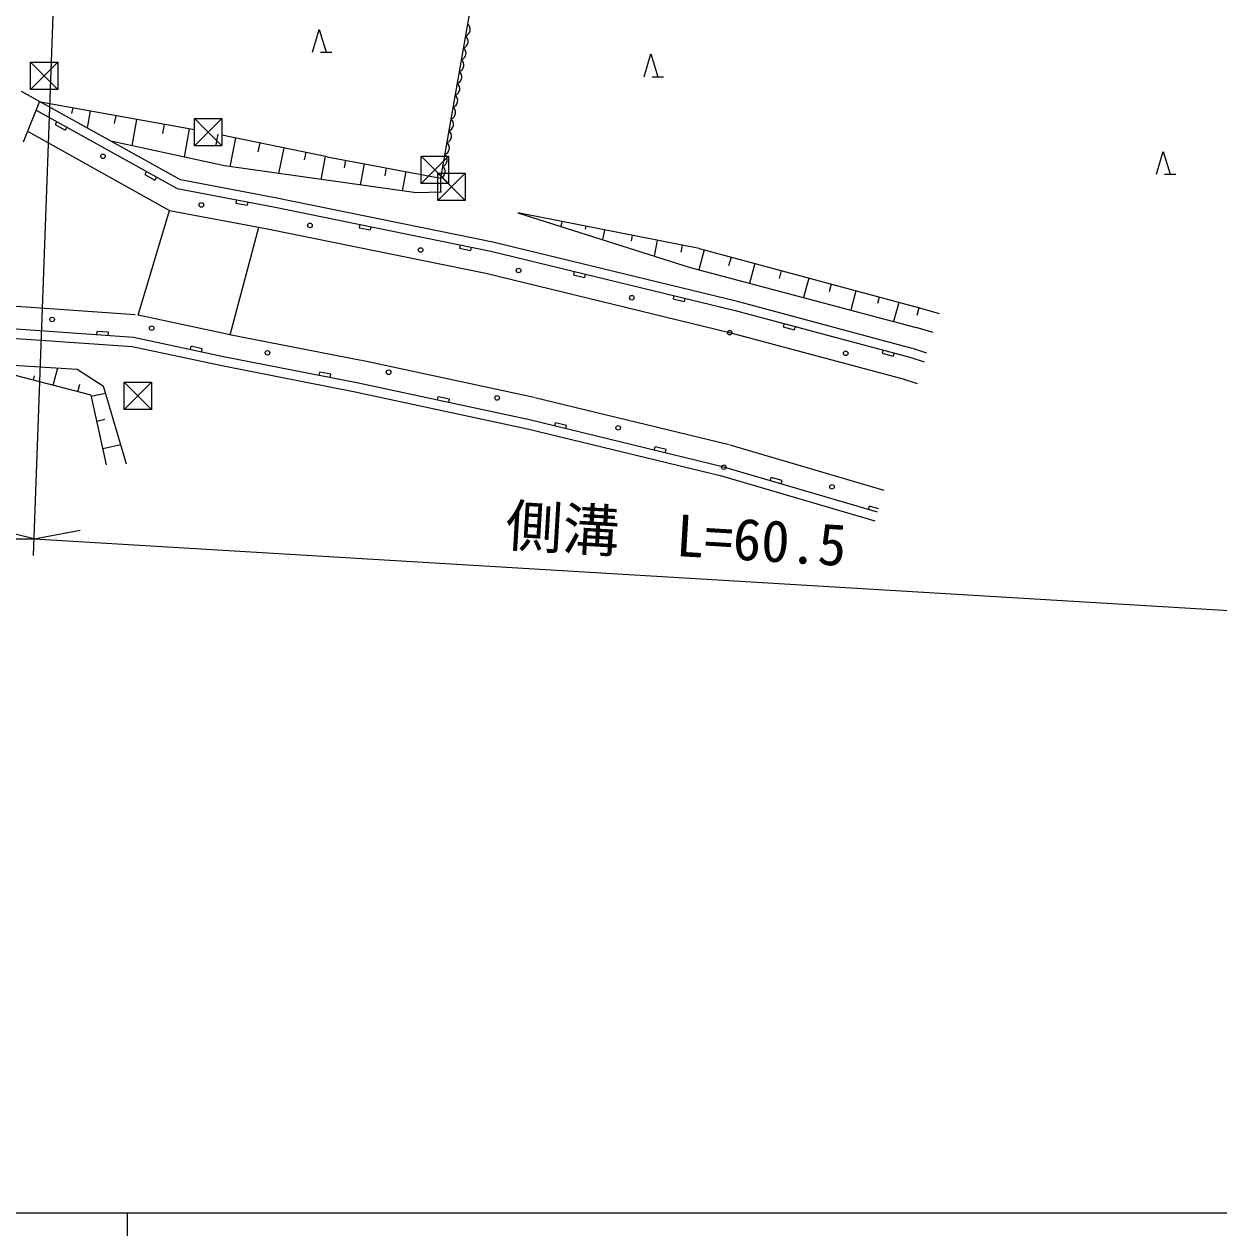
# Model space of a CAD drawing. Units: millimetres, scale not verified. Extents: x 40000 to 1780024, y 20000 to 394439.
# Drawn here: x 163475 to 215937, y 204000 to 257190 of the extents above; entities that cross this region are included whole.
import ezdxf
from ezdxf.enums import TextEntityAlignment as Align

# ---------------------------------------------------------------- set-up
doc = ezdxf.new("R2010")
doc.units = ezdxf.units.MM
doc.header["$LTSCALE"] = 1000
for name, color, linetype, lineweight in [('M-BGD', 7, 'Continuous', 13), ('M-STR-HTXT', 7, 'Continuous', 13), ('M-TTL-BAND', 7, 'Continuous', 25)]:
    doc.layers.add(name, color=color, linetype=linetype, lineweight=lineweight)
doc.styles.add('ＭＳ ゴシック', font='')
doc.styles.get('ＭＳ ゴシック').set_extended_font_data('MS Gothic')

msp = doc.modelspace()

# ---------------------------------------------------------------- linework, layer by layer
at = {"layer": 'M-BGD'}
for p, q in [((181766, 250434), (183414, 259788)), ((176130, 255956), (176430, 256956)), ((176430, 256956), (176730, 255956)), ((176480, 255956), (176980, 255956)), ((190700, 254885), (191000, 255885)), ((191000, 255885), (191300, 254885)), ((163750, 254325), (163750, 255525)), ((163750, 255525), (164950, 255525)), ((164950, 255525), (163750, 254325)), ((164950, 254325), (163750, 255525)), ((164950, 255525), (164950, 254325)), ((191050, 254885), (191550, 254885)), ((164950, 254325), (163750, 254325)), ((170332, 250353), (163361, 254237)), ((164153, 253796), (163423, 252014)), ((170952, 252553), (164195, 253773)), ((164000, 253423), (170195, 249972)), ((165603, 253518), (165557, 253264)), ((166371, 253380), (166237, 252637)), ((164913, 252914), (164840, 252783)), ((164840, 252783), (165277, 252540)), ((165350, 252671), (165277, 252540)), ((167494, 253177), (167431, 252830)), ((168402, 253013), (168194, 251856)), ((169619, 252794), (169547, 252391)), ((170952, 251845), (170952, 253045)), ((170952, 253045), (172152, 253045)), ((172152, 253045), (170952, 251845)), ((172152, 251845), (170952, 253045)), ((172152, 253045), (172152, 251845)), ((163618, 252491), (169850, 249019)), ((170717, 252596), (170493, 251356)), ((171982, 252357), (171876, 251843)), ((176782, 251370), (172152, 252322)), ((172759, 252197), (172500, 250936)), ((172271, 250969), (167276, 252056)), ((172152, 251845), (170952, 251845)), ((173821, 251979), (173740, 251585)), ((174876, 251762), (174644, 250635)), ((213198, 250600), (213498, 251600)), ((213498, 251600), (213798, 250600)), ((175838, 251564), (175770, 251232)), ((176686, 251388), (176496, 250375)), ((176782, 251370), (181766, 250434)), ((177585, 251219), (177521, 250878)), ((178410, 251064), (178235, 250130)), ((180911, 250194), (180911, 251394)), ((180911, 251394), (182111, 251394)), ((182111, 251394), (180911, 250194)), ((182111, 250194), (180911, 251394)), ((182111, 251394), (182111, 250194)), ((168844, 250724), (168771, 250593)), ((168771, 250593), (169208, 250350)), ((180691, 249786), (172271, 250969)), ((179378, 250883), (179312, 250529)), ((180233, 250722), (180073, 249873)), ((181643, 249444), (181643, 250644)), ((181643, 250644), (182843, 250644)), ((182843, 250644), (181643, 249444)), ((182843, 249444), (181643, 250644)), ((182843, 250644), (182843, 249444)), ((213548, 250600), (214048, 250600)), ((169281, 250481), (169208, 250350)), ((174496, 249572), (170332, 250353)), ((182111, 250194), (180911, 250194)), ((181776, 249802), (181766, 250434)), ((170195, 249972), (174419, 249180)), ((172798, 249484), (172770, 249337)), ((184048, 247621), (174496, 249572)), ((181796, 249820), (180691, 249786)), ((168479, 244415), (169850, 249019)), ((169850, 249019), (174226, 248199)), ((172770, 249337), (173262, 249244)), ((173289, 249392), (173262, 249244)), ((174419, 249180), (183961, 247231)), ((182843, 249444), (181643, 249444)), ((178210, 248405), (178180, 248258)), ((193120, 247347), (185149, 248916)), ((185149, 248916), (192721, 246505)), ((187091, 248533), (187047, 248312)), ((172513, 243556), (173780, 248282)), ((174226, 248199), (183743, 246255)), ((178180, 248258), (178670, 248158)), ((178700, 248305), (178670, 248158)), ((188135, 248328), (188108, 248193)), ((188956, 248166), (188870, 247731)), ((190180, 247925), (190129, 247669)), ((182619, 247505), (182589, 247358)), ((182589, 247358), (183079, 247258)), ((183109, 247405), (183079, 247258)), ((194802, 245011), (184048, 247621)), ((191274, 247710), (191136, 247009)), ((192371, 247494), (192309, 247177)), ((193120, 247347), (202787, 244733)), ((183961, 247231), (194703, 244623)), ((193338, 247288), (193099, 246405)), ((194516, 246969), (194412, 246584)), ((187631, 246340), (187596, 246194)), ((192721, 246505), (202645, 243880)), ((195565, 246685), (195329, 245815)), ((196718, 246374), (196624, 246027)), ((183743, 246255), (194456, 243654)), ((187596, 246194), (188082, 246076)), ((188117, 246222), (188082, 246076)), ((197933, 246045), (197701, 245187)), ((198918, 245779), (198826, 245437)), ((192004, 245278), (191969, 245133)), ((200003, 245485), (199774, 244639)), ((201022, 245210), (200946, 244929)), ((168341, 244435), (161348, 244928)), ((191969, 245133), (192455, 245015)), ((192490, 245160), (192455, 245015)), ((202475, 242960), (194802, 245011)), ((201880, 244978), (201654, 244142)), ((202766, 244738), (202676, 244406)), ((202787, 244733), (203653, 244495)), ((172513, 243556), (168479, 244415)), ((194703, 244623), (202372, 242573)), ((160035, 243617), (168214, 243040)), ((168270, 243437), (161066, 243946)), ((166663, 243551), (166674, 243700)), ((167172, 243665), (166674, 243700)), ((167162, 243516), (167172, 243665)), ((194456, 243654), (202114, 241607)), ((196847, 244050), (196808, 243905)), ((196808, 243905), (197291, 243776)), ((197330, 243921), (197291, 243776)), ((203391, 243651), (202645, 243880)), ((172305, 242578), (168270, 243437)), ((178279, 242430), (172496, 243559)), ((168214, 243040), (172225, 242186)), ((170777, 242903), (170808, 243050)), ((171297, 242946), (170808, 243050)), ((171266, 242799), (171297, 242946)), ((178087, 241448), (172305, 242578)), ((201194, 242888), (201155, 242743)), ((201155, 242743), (201638, 242614)), ((201677, 242759), (201638, 242614)), ((202372, 242573), (202992, 242366)), ((203111, 242748), (202498, 242953)), ((161432, 242317), (165794, 242053)), ((166409, 240907), (161432, 242197)), ((164749, 241338), (164947, 242104)), ((165794, 242053), (166958, 241296)), ((172225, 242186), (178007, 241056)), ((185871, 240795), (178298, 242426)), ((163879, 241563), (163928, 241752)), ((167871, 240282), (167871, 241482)), ((167871, 241482), (169071, 241482)), ((169071, 241482), (167871, 240282)), ((169071, 240282), (167871, 241482)), ((169071, 241482), (169071, 240282)), ((176423, 241773), (176451, 241921)), ((176942, 241825), (176451, 241921)), ((176913, 241678), (176942, 241825)), ((202056, 241625), (202696, 241411)), ((165830, 241057), (165915, 241387)), ((166420, 240858), (167047, 240997)), ((167973, 237877), (166958, 241296)), ((178007, 241056), (185571, 239427)), ((185660, 239817), (178087, 241448)), ((167086, 237843), (166409, 240907)), ((181629, 240685), (181661, 240832)), ((182150, 240727), (181661, 240832)), ((182118, 240580), (182150, 240727)), ((194437, 238718), (185896, 240789)), ((169071, 240282), (167871, 240282)), ((166661, 239768), (167020, 239847)), ((185571, 239427), (194098, 237360)), ((194201, 237746), (185660, 239817)), ((186772, 239547), (186808, 239693)), ((187293, 239575), (186808, 239693)), ((187258, 239430), (187293, 239575)), ((166925, 238570), (167714, 238744)), ((191145, 238487), (191181, 238633)), ((191667, 238515), (191181, 238633)), ((191631, 238369), (191667, 238515)), ((201240, 236722), (194483, 238706)), ((194098, 237360), (200825, 235384)), ((200944, 235766), (194201, 237746)), ((196235, 237149), (196277, 237293)), ((196757, 237152), (196277, 237293)), ((196715, 237008), (196757, 237152)), ((200553, 235881), (200595, 236025)), ((200988, 235910), (200595, 236025))]:
    msp.add_line(p, q, dxfattribs=at)
for centre in [(166933, 251388), (171257, 249256), (176023, 248358), (180882, 247276), (185187, 246378), (190161, 245181), (164700, 244227), (169070, 243845), (194457, 243651), (174159, 242763), (199555, 242741), (179477, 241911), (184243, 240783), (189562, 239471), (194203, 237743), (198952, 236879)]:
    msp.add_circle(centre, 100, dxfattribs=at)
for centre in [(182756, 256957), (182664, 256437), (182573, 255918), (182481, 255398), (182389, 254878), (182298, 254359), (182206, 253839), (182115, 253319), (182023, 252800), (181932, 252280), (181840, 251760), (181749, 251241), (181657, 250721)]:
    msp.add_arc(centre, 307, 290.7724, 49.2524, dxfattribs=at)
at = {"layer": 'M-STR-HTXT'}
for p, q in [((163881, 233868), (164789, 258872)), ((111190, 234379), (163907, 234601)), ((163907, 234601), (161905, 235093)), ((163907, 234601), (165933, 234981)), ((163907, 234601), (221533, 231149))]:
    msp.add_line(p, q, dxfattribs=at)
at = {"layer": 'M-TTL-BAND'}
for p, q in [((40000, 205000), (579000, 205000)), ((168000, 205000), (168000, 204000))]:
    msp.add_line(p, q, dxfattribs=at)

# ---------------------------------------------------------------- texts
at = {"layer": 'M-STR-HTXT', "style": 'ＭＳ ゴシック'}
msp.add_text('側溝\u3000L=60.5', height=1833, rotation=356.572, dxfattribs=at).set_placement((184540, 233746), align=Align.BOTTOM_LEFT)

doc.saveas('drawing.dxf')
